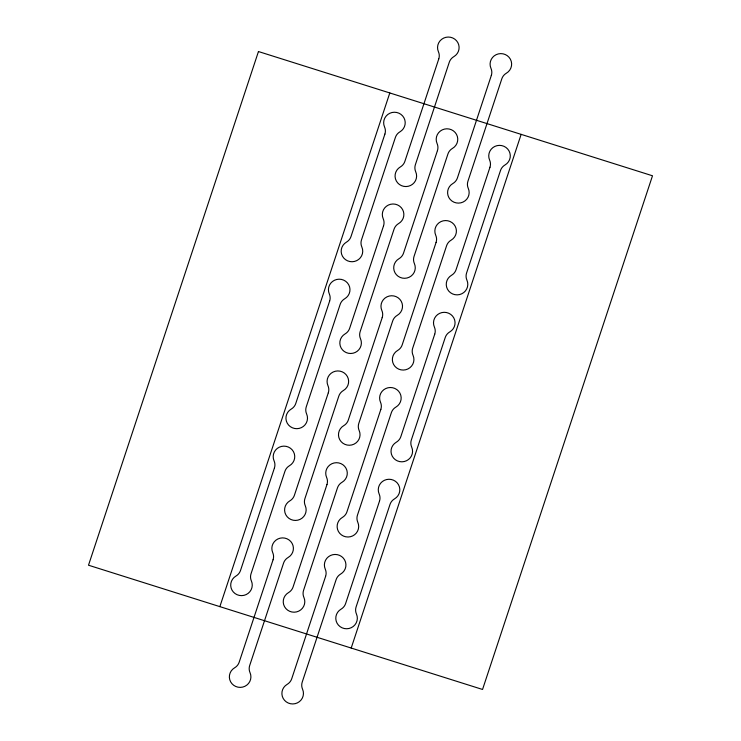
<?xml version="1.0" encoding="UTF-8"?>
<svg xmlns="http://www.w3.org/2000/svg" width="741" height="741" viewBox="0 0 741 741"><rect width="100%" height="100%" fill="white"/><g stroke="black" fill="none" stroke-linecap="round" stroke-linejoin="round"><path stroke-width="1.11" d="M219.855 606.638L389.803 92.949M351.197 648.051L521.145 134.362M258.452 51.537L88.503 565.216L482.548 689.463L652.497 175.784L258.452 51.537M274.42 467.997L240.519 570.459A10.355 10.124 -1.1 0 1 235.971 576.044A10.782 10.541 -1.1 0 0 231.989 590.095A10.782 10.541 -1.1 0 0 246.188 594.569A10.782 10.541 -1.1 0 0 251.375 580.898A10.355 10.124 -1.1 0 1 251.032 573.766L284.933 471.304A10.355 10.124 -1.1 0 1 289.481 465.719A10.782 10.541 -1.1 0 0 293.464 451.667A10.782 10.541 -1.1 0 0 279.274 447.194A10.782 10.541 -1.1 0 0 274.077 460.865A10.355 10.124 -1.1 0 1 274.42 467.997M329.652 301.05L295.761 403.512A10.355 10.124 -1.1 0 1 291.204 409.097A10.782 10.541 -1.1 0 0 287.221 423.148A10.782 10.541 -1.1 0 0 301.42 427.622A10.782 10.541 -1.1 0 0 306.617 413.95A10.355 10.124 -1.1 0 1 306.265 406.818L340.165 304.356A10.355 10.124 -1.1 0 1 344.722 298.771A10.782 10.541 -1.1 0 0 348.696 284.72A10.782 10.541 -1.1 0 0 334.506 280.246A10.782 10.541 -1.1 0 0 329.31 293.918A10.355 10.124 -1.1 0 1 329.652 301.05M384.894 134.102L350.993 236.564A10.355 10.124 -1.1 0 1 346.436 242.15A10.782 10.541 -1.1 0 0 342.453 256.201A10.782 10.541 -1.1 0 0 356.653 260.675A10.782 10.541 -1.1 0 0 361.849 247.003A10.355 10.124 -1.1 0 1 361.497 239.871L395.398 137.409A10.355 10.124 -1.1 0 1 399.955 131.824A10.782 10.541 -1.1 0 0 403.928 117.773A10.782 10.541 -1.1 0 0 389.738 113.299A10.782 10.541 -1.1 0 0 384.542 126.97A10.355 10.124 -1.1 0 1 384.894 134.102M273.077 559.751L239.176 662.213A10.355 10.124 -1.1 0 1 234.619 667.798A10.782 10.541 -1.1 0 0 230.646 681.85A10.782 10.541 -1.1 0 0 244.836 686.333A10.782 10.541 -1.1 0 0 250.032 672.661A10.355 10.124 -1.1 0 1 249.68 665.529L283.581 563.067A10.355 10.124 -1.1 0 1 288.138 557.482A10.782 10.541 -1.1 0 0 292.121 543.422A10.782 10.541 -1.1 0 0 277.921 538.948A10.782 10.541 -1.1 0 0 272.725 552.619A10.355 10.124 -1.1 0 1 273.077 559.751M328.309 392.804L294.409 495.266A10.355 10.124 -1.1 0 1 289.851 500.851A10.782 10.541 -1.1 0 0 285.878 514.902A10.782 10.541 -1.1 0 0 300.068 519.385A10.782 10.541 -1.1 0 0 305.264 505.705A10.355 10.124 -1.1 0 1 304.921 498.582L338.813 396.12A10.355 10.124 -1.1 0 1 343.37 390.535A10.782 10.541 -1.1 0 0 347.353 376.474A10.782 10.541 -1.1 0 0 333.154 372.001A10.782 10.541 -1.1 0 0 327.957 385.672A10.355 10.124 -1.1 0 1 328.309 392.804M383.542 225.857L349.641 328.319A10.355 10.124 -1.1 0 1 345.093 333.904A10.782 10.541 -1.1 0 0 341.11 347.955A10.782 10.541 -1.1 0 0 355.3 352.438A10.782 10.541 -1.1 0 0 360.496 338.757A10.355 10.124 -1.1 0 1 360.154 331.635L394.055 229.173A10.355 10.124 -1.1 0 1 398.602 223.587A10.782 10.541 -1.1 0 0 402.585 209.527A10.782 10.541 -1.1 0 0 388.386 205.053A10.782 10.541 -1.1 0 0 383.199 218.725A10.355 10.124 -1.1 0 1 383.542 225.857M438.774 58.91L404.873 161.371A10.355 10.124 -1.1 0 1 400.325 166.957A10.782 10.541 -1.1 0 0 396.342 181.008A10.782 10.541 -1.1 0 0 410.542 185.491A10.782 10.541 -1.1 0 0 415.729 171.81A10.355 10.124 -1.1 0 1 415.386 164.687L449.287 62.225A10.355 10.124 -1.1 0 1 453.844 56.64A10.782 10.541 -1.1 0 0 457.818 42.58A10.782 10.541 -1.1 0 0 443.627 38.106A10.782 10.541 -1.1 0 0 438.431 51.777A10.355 10.124 -1.1 0 1 438.774 58.91M326.966 484.558L293.065 587.02A10.355 10.124 -1.1 0 1 288.508 592.605A10.782 10.541 -1.1 0 0 284.525 606.666A10.782 10.541 -1.1 0 0 298.725 611.14A10.782 10.541 -1.1 0 0 303.921 597.468A10.355 10.124 -1.1 0 1 303.569 590.336L337.47 487.874A10.355 10.124 -1.1 0 1 342.027 482.289A10.782 10.541 -1.1 0 0 346.001 468.229A10.782 10.541 -1.1 0 0 331.811 463.755A10.782 10.541 -1.1 0 0 326.614 477.426A10.355 10.124 -1.1 0 1 326.966 484.558M382.199 317.611L348.298 420.073A10.355 10.124 -1.1 0 1 343.741 425.658A10.782 10.541 -1.1 0 0 339.767 439.719A10.782 10.541 -1.1 0 0 353.957 444.192A10.782 10.541 -1.1 0 0 359.153 430.521A10.355 10.124 -1.1 0 1 358.801 423.389L392.702 320.927A10.355 10.124 -1.1 0 1 397.259 315.342A10.782 10.541 -1.1 0 0 401.233 301.281A10.782 10.541 -1.1 0 0 387.043 296.808A10.782 10.541 -1.1 0 0 381.847 310.479A10.355 10.124 -1.1 0 1 382.199 317.611M437.431 150.664L403.53 253.126A10.355 10.124 -1.1 0 1 398.973 258.711A10.782 10.541 -1.1 0 0 394.999 272.771A10.782 10.541 -1.1 0 0 409.189 277.245A10.782 10.541 -1.1 0 0 414.386 263.574A10.355 10.124 -1.1 0 1 414.034 256.442L447.935 153.98A10.355 10.124 -1.1 0 1 452.492 148.395A10.782 10.541 -1.1 0 0 456.475 134.334A10.782 10.541 -1.1 0 0 442.275 129.86A10.782 10.541 -1.1 0 0 437.079 143.532A10.355 10.124 -1.1 0 1 437.431 150.664M325.614 576.313L291.713 678.775A10.355 10.124 -1.1 0 1 287.156 684.36A10.782 10.541 -1.1 0 0 283.182 698.42A10.782 10.541 -1.1 0 0 297.373 702.894A10.782 10.541 -1.1 0 0 302.569 689.223A10.355 10.124 -1.1 0 1 302.226 682.091L336.127 579.629A10.355 10.124 -1.1 0 1 340.675 574.043A10.782 10.541 -1.1 0 0 344.658 559.992A10.782 10.541 -1.1 0 0 330.458 555.509A10.782 10.541 -1.1 0 0 325.271 569.19A10.355 10.124 -1.1 0 1 325.614 576.313M380.846 409.365L346.945 511.827A10.355 10.124 -1.1 0 1 342.398 517.413A10.782 10.541 -1.1 0 0 338.415 531.473A10.782 10.541 -1.1 0 0 352.614 535.947A10.782 10.541 -1.1 0 0 357.801 522.275A10.355 10.124 -1.1 0 1 357.458 515.143L391.359 412.681A10.355 10.124 -1.1 0 1 395.907 407.096A10.782 10.541 -1.1 0 0 399.89 393.045A10.782 10.541 -1.1 0 0 385.7 388.562A10.782 10.541 -1.1 0 0 380.504 402.243A10.355 10.124 -1.1 0 1 380.846 409.365M436.079 242.418L402.187 344.88A10.355 10.124 -1.1 0 1 397.63 350.465A10.782 10.541 -1.1 0 0 393.647 364.526A10.782 10.541 -1.1 0 0 407.846 368.999A10.782 10.541 -1.1 0 0 413.043 355.328A10.355 10.124 -1.1 0 1 412.691 348.196L446.591 245.734A10.355 10.124 -1.1 0 1 451.149 240.149A10.782 10.541 -1.1 0 0 455.122 226.098A10.782 10.541 -1.1 0 0 440.932 221.615A10.782 10.541 -1.1 0 0 435.736 235.295A10.355 10.124 -1.1 0 1 436.079 242.418M491.32 75.471L457.419 177.933A10.355 10.124 -1.1 0 1 452.862 183.518A10.782 10.541 -1.1 0 0 448.879 197.578A10.782 10.541 -1.1 0 0 463.079 202.052A10.782 10.541 -1.1 0 0 468.275 188.381A10.355 10.124 -1.1 0 1 467.923 181.249L501.824 78.787A10.355 10.124 -1.1 0 1 506.381 73.202A10.782 10.541 -1.1 0 0 510.354 59.15A10.782 10.541 -1.1 0 0 496.164 54.667A10.782 10.541 -1.1 0 0 490.968 68.339A10.355 10.124 -1.1 0 1 491.32 75.471M379.503 501.129L345.602 603.591A10.355 10.124 -1.1 0 1 341.045 609.176A10.782 10.541 -1.1 0 0 337.072 623.227A10.782 10.541 -1.1 0 0 351.262 627.701A10.782 10.541 -1.1 0 0 356.458 614.03A10.355 10.124 -1.1 0 1 356.106 606.898L390.007 504.436A10.355 10.124 -1.1 0 1 394.564 498.85A10.782 10.541 -1.1 0 0 398.547 484.799A10.782 10.541 -1.1 0 0 384.347 480.325A10.782 10.541 -1.1 0 0 379.151 493.997A10.355 10.124 -1.1 0 1 379.503 501.129M434.735 334.182L400.835 436.644A10.355 10.124 -1.1 0 1 396.278 442.229A10.782 10.541 -1.1 0 0 392.304 456.28A10.782 10.541 -1.1 0 0 406.494 460.754A10.782 10.541 -1.1 0 0 411.69 447.082A10.355 10.124 -1.1 0 1 411.348 439.95L445.239 337.488A10.355 10.124 -1.1 0 1 449.796 331.903A10.782 10.541 -1.1 0 0 453.779 317.852A10.782 10.541 -1.1 0 0 439.58 313.378A10.782 10.541 -1.1 0 0 434.383 327.05A10.355 10.124 -1.1 0 1 434.735 334.182M489.968 167.234L456.067 269.696A10.355 10.124 -1.1 0 1 451.519 275.281A10.782 10.541 -1.1 0 0 447.536 289.333A10.782 10.541 -1.1 0 0 461.726 293.806A10.782 10.541 -1.1 0 0 466.923 280.135A10.355 10.124 -1.1 0 1 466.58 273.003L500.481 170.541A10.355 10.124 -1.1 0 1 505.029 164.956A10.782 10.541 -1.1 0 0 509.011 150.905A10.782 10.541 -1.1 0 0 494.812 146.431A10.782 10.541 -1.1 0 0 489.625 160.102A10.355 10.124 -1.1 0 1 489.968 167.234"/></g></svg>
